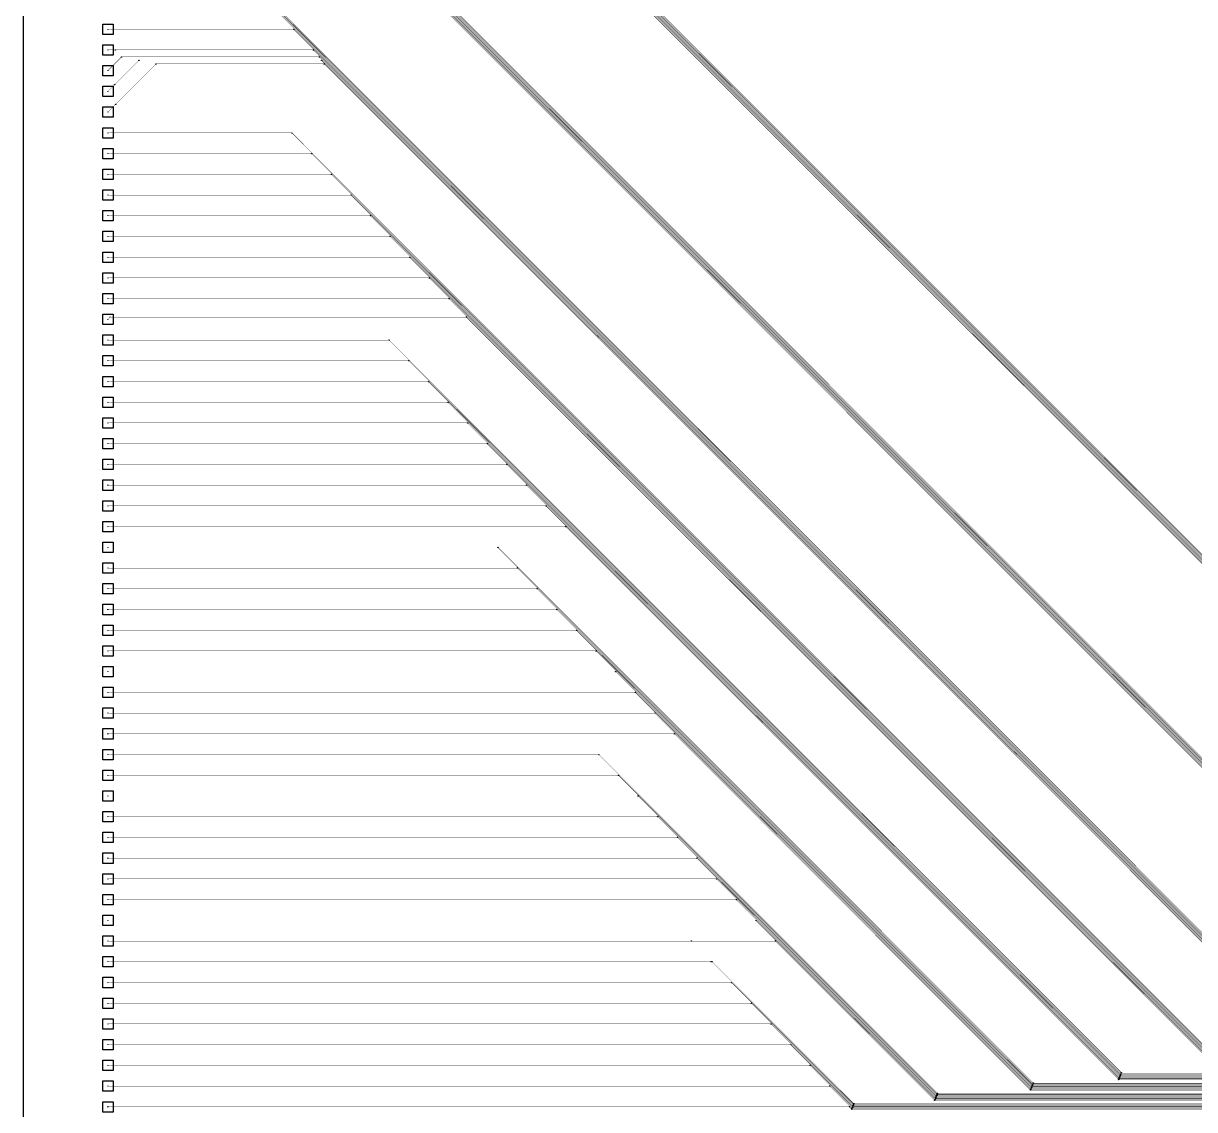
# Model space of a CAD drawing. Extents: x -22715 to 22715, y -22715 to 22715.
# Drawn here: x -22715 to -11409, y -3926 to 6556 of the extents above; entities that cross this region are included whole.
import ezdxf

# ---------------------------------------------------------------- set-up
doc = ezdxf.new("R2010")
doc.units = 0
doc.layers.add('L0D0_0', color=2, linetype='CONTINUOUS')

# ---------------------------------------------------------------- blocks, each defined once
blk = doc.blocks.new('BOND_PADS__150__3')
at = {"layer": 'L0D0_0'}
for points in [[(-1.5, 250.5), (-1.5, 251.5), (-0.5, 251.5), (-0.5, 250.5)], [(-1.5, 248.5), (-1.5, 249.5), (-0.5, 249.5), (-0.5, 248.5)], [(-1.5, 246.5), (-1.5, 247.5), (-0.5, 247.5), (-0.5, 246.5)], [(-1.5, 244.5), (-1.5, 245.5), (-0.5, 245.5), (-0.5, 244.5)], [(-1.5, 242.5), (-1.5, 243.5), (-0.5, 243.5), (-0.5, 242.5)], [(-1.5, 240.5), (-1.5, 241.5), (-0.5, 241.5), (-0.5, 240.5)], [(-1.5, 238.5), (-1.5, 239.5), (-0.5, 239.5), (-0.5, 238.5)], [(-1.5, 236.5), (-1.5, 237.5), (-0.5, 237.5), (-0.5, 236.5)], [(-1.5, 234.5), (-1.5, 235.5), (-0.5, 235.5), (-0.5, 234.5)], [(-1.5, 232.5), (-1.5, 233.5), (-0.5, 233.5), (-0.5, 232.5)], [(-1.5, 230.5), (-1.5, 231.5), (-0.5, 231.5), (-0.5, 230.5)], [(-1.5, 228.5), (-1.5, 229.5), (-0.5, 229.5), (-0.5, 228.5)], [(-1.5, 226.5), (-1.5, 227.5), (-0.5, 227.5), (-0.5, 226.5)], [(-1.5, 224.5), (-1.5, 225.5), (-0.5, 225.5), (-0.5, 224.5)], [(-1.5, 222.5), (-1.5, 223.5), (-0.5, 223.5), (-0.5, 222.5)], [(-1.5, 220.5), (-1.5, 221.5), (-0.5, 221.5), (-0.5, 220.5)], [(-1.5, 218.5), (-1.5, 219.5), (-0.5, 219.5), (-0.5, 218.5)], [(-1.5, 216.5), (-1.5, 217.5), (-0.5, 217.5), (-0.5, 216.5)], [(-1.5, 214.5), (-1.5, 215.5), (-0.5, 215.5), (-0.5, 214.5)], [(-1.5, 212.5), (-1.5, 213.5), (-0.5, 213.5), (-0.5, 212.5)], [(-1.5, 210.5), (-1.5, 211.5), (-0.5, 211.5), (-0.5, 210.5)], [(-1.5, 208.5), (-1.5, 209.5), (-0.5, 209.5), (-0.5, 208.5)], [(-1.5, 206.5), (-1.5, 207.5), (-0.5, 207.5), (-0.5, 206.5)], [(-1.5, 204.5), (-1.5, 205.5), (-0.5, 205.5), (-0.5, 204.5)], [(-1.5, 202.5), (-1.5, 203.5), (-0.5, 203.5), (-0.5, 202.5)], [(-1.5, 200.5), (-1.5, 201.5), (-0.5, 201.5), (-0.5, 200.5)], [(-1.5, 198.5), (-1.5, 199.5), (-0.5, 199.5), (-0.5, 198.5)], [(-1.5, 196.5), (-1.5, 197.5), (-0.5, 197.5), (-0.5, 196.5)], [(-1.5, 194.5), (-1.5, 195.5), (-0.5, 195.5), (-0.5, 194.5)], [(-1.5, 192.5), (-1.5, 193.5), (-0.5, 193.5), (-0.5, 192.5)], [(-1.5, 190.5), (-1.5, 191.5), (-0.5, 191.5), (-0.5, 190.5)], [(-1.5, 188.5), (-1.5, 189.5), (-0.5, 189.5), (-0.5, 188.5)], [(-1.5, 186.5), (-1.5, 187.5), (-0.5, 187.5), (-0.5, 186.5)], [(-1.5, 184.5), (-1.5, 185.5), (-0.5, 185.5), (-0.5, 184.5)], [(-1.5, 182.5), (-1.5, 183.5), (-0.5, 183.5), (-0.5, 182.5)], [(-1.5, 180.5), (-1.5, 181.5), (-0.5, 181.5), (-0.5, 180.5)], [(-1.5, 178.5), (-1.5, 179.5), (-0.5, 179.5), (-0.5, 178.5)], [(-1.5, 176.5), (-1.5, 177.5), (-0.5, 177.5), (-0.5, 176.5)], [(-1.5, 174.5), (-1.5, 175.5), (-0.5, 175.5), (-0.5, 174.5)], [(-1.5, 172.5), (-1.5, 173.5), (-0.5, 173.5), (-0.5, 172.5)], [(-1.5, 170.5), (-1.5, 171.5), (-0.5, 171.5), (-0.5, 170.5)], [(-1.5, 168.5), (-1.5, 169.5), (-0.5, 169.5), (-0.5, 168.5)], [(-1.5, 166.5), (-1.5, 167.5), (-0.5, 167.5), (-0.5, 166.5)], [(-1.5, 164.5), (-1.5, 165.5), (-0.5, 165.5), (-0.5, 164.5)], [(-1.5, 162.5), (-1.5, 163.5), (-0.5, 163.5), (-0.5, 162.5)], [(-1.5, 160.5), (-1.5, 161.5), (-0.5, 161.5), (-0.5, 160.5)], [(-1.5, 158.5), (-1.5, 159.5), (-0.5, 159.5), (-0.5, 158.5)], [(-1.5, 156.5), (-1.5, 157.5), (-0.5, 157.5), (-0.5, 156.5)], [(-1.5, 154.5), (-1.5, 155.5), (-0.5, 155.5), (-0.5, 154.5)], [(-1.5, 152.5), (-1.5, 153.5), (-0.5, 153.5), (-0.5, 152.5)], [(-1.5, 150.5), (-1.5, 151.5), (-0.5, 151.5), (-0.5, 150.5)], [(-1.5, 148.5), (-1.5, 149.5), (-0.5, 149.5), (-0.5, 148.5)], [(-1.5, 146.5), (-1.5, 147.5), (-0.5, 147.5), (-0.5, 146.5)]]:
    blk.add_lwpolyline(points, close=True, dxfattribs=at)

msp = doc.modelspace()

# ---------------------------------------------------------------- linework, layer by layer
at = {"layer": 'L0D0_0'}
for points in [[(-22715, -22715), (-22715, 22715), (22715, 22715), (22715, -22715)], [(-21900, 6498.3), (-21901.5, 6499.2), (-21901.5, 6500.8), (-21900, 6501.7), (-21898.6, 6500.8), (-21898.6, 6499.2)], [(-20105.5, 6498.3), (-20107, 6499.2), (-20107, 6500.8), (-20105.5, 6501.7), (-20104.1, 6500.8), (-20104.1, 6499.2)], [(-20105.5, 6498.3), (-20107, 6499.2), (-20107, 6500.8), (-20105.5, 6501.7), (-20104.1, 6500.8), (-20104.1, 6499.2)], [(-21900, 6298.3), (-21901.5, 6299.2), (-21901.5, 6300.8), (-21900, 6301.7), (-21898.6, 6300.8), (-21898.6, 6299.2)], [(-21827.5, 6298.3), (-21829, 6299.2), (-21829, 6300.8), (-21827.5, 6301.7), (-21826.1, 6300.8), (-21826.1, 6299.2)], [(-21827.5, 6298.3), (-21829, 6299.2), (-21829, 6300.8), (-21827.5, 6301.7), (-21826, 6300.8), (-21826, 6299.2)], [(-21827.5, 6298.3), (-21829, 6299.2), (-21829, 6300.8), (-21827.5, 6301.7), (-21826.1, 6300.8), (-21826.1, 6299.2)], [(-21827.5, 6298.3), (-21829, 6299.2), (-21829, 6300.8), (-21827.5, 6301.7), (-21826, 6300.8), (-21826, 6299.2)], [(-21827.5, 6298.3), (-21828.9, 6299.2), (-21828.9, 6300.8), (-21827.5, 6301.7), (-21826, 6300.8), (-21826, 6299.2)], [(-21827.5, 6298.3), (-21828.9, 6299.2), (-21828.9, 6300.8), (-21827.5, 6301.7), (-21826, 6300.8), (-21826, 6299.2)], [(-21767.5, 6230.8), (-21768.9, 6231.7), (-21768.9, 6233.3), (-21767.5, 6234.2), (-21766, 6233.3), (-21766, 6231.7)], [(-21767.5, 6230.8), (-21768.9, 6231.7), (-21768.9, 6233.3), (-21767.5, 6234.2), (-21766, 6233.3), (-21766, 6231.7)], [(-19916.1, 6298.3), (-19917.6, 6299.2), (-19917.6, 6300.8), (-19916.1, 6301.7), (-19914.7, 6300.8), (-19914.7, 6299.2)], [(-19916.1, 6298.3), (-19917.6, 6299.2), (-19917.6, 6300.8), (-19916.1, 6301.7), (-19914.7, 6300.8), (-19914.7, 6299.2)], [(-19859.2, 6230.8), (-19860.7, 6231.7), (-19860.7, 6233.3), (-19859.2, 6234.2), (-19857.8, 6233.3), (-19857.8, 6231.7)], [(-19859.2, 6230.8), (-19860.7, 6231.7), (-19860.7, 6233.3), (-19859.2, 6234.2), (-19857.8, 6233.3), (-19857.8, 6231.7)], [(-21600, 6198.3), (-21601.4, 6199.2), (-21601.4, 6200.8), (-21600, 6201.7), (-21598.5, 6200.8), (-21598.5, 6199.2)], [(-21600, 6198.3), (-21601.4, 6199.2), (-21601.4, 6200.8), (-21600, 6201.7), (-21598.5, 6200.8), (-21598.5, 6199.2)], [(-21435, 6163.3), (-21436.4, 6164.2), (-21436.4, 6165.8), (-21435, 6166.7), (-21433.5, 6165.8), (-21433.5, 6164.2)], [(-21435, 6163.3), (-21436.4, 6164.2), (-21436.4, 6165.8), (-21435, 6166.7), (-21433.5, 6165.8), (-21433.5, 6164.2)], [(-19837.4, 6198.3), (-19838.8, 6199.2), (-19838.8, 6200.8), (-19837.4, 6201.7), (-19835.9, 6200.8), (-19835.9, 6199.2)], [(-19837.4, 6198.3), (-19838.8, 6199.2), (-19838.8, 6200.8), (-19837.4, 6201.7), (-19835.9, 6200.8), (-19835.9, 6199.2)], [(-19813, 6163.3), (-19814.4, 6164.2), (-19814.4, 6165.8), (-19813, 6166.7), (-19811.5, 6165.8), (-19811.5, 6164.2)], [(-19813, 6163.3), (-19814.4, 6164.2), (-19814.4, 6165.8), (-19813, 6166.7), (-19811.5, 6165.8), (-19811.5, 6164.2)], [(-21900, 6098.3), (-21901.5, 6099.2), (-21901.5, 6100.8), (-21900, 6101.7), (-21898.6, 6100.8), (-21898.6, 6099.2)], [(-21900, 5898.3), (-21901.5, 5899.2), (-21901.5, 5900.8), (-21900, 5901.7), (-21898.6, 5900.8), (-21898.6, 5899.2)], [(-21835, 5963.3), (-21836.5, 5964.2), (-21836.5, 5965.8), (-21835, 5966.7), (-21833.6, 5965.8), (-21833.6, 5964.2)], [(-21835, 5963.3), (-21836.5, 5964.2), (-21836.5, 5965.8), (-21835, 5966.7), (-21833.6, 5965.8), (-21833.6, 5964.2)], [(-21835, 5963.3), (-21836.5, 5964.2), (-21836.5, 5965.8), (-21835, 5966.7), (-21833.6, 5965.8), (-21833.6, 5964.2)], [(-21835, 5963.3), (-21836.5, 5964.2), (-21836.5, 5965.8), (-21835, 5966.7), (-21833.6, 5965.8), (-21833.6, 5964.2)], [(-21835, 5963.3), (-21836.4, 5964.2), (-21836.4, 5965.8), (-21835, 5966.7), (-21833.5, 5965.8), (-21833.5, 5964.2)], [(-21835, 5963.3), (-21836.4, 5964.2), (-21836.4, 5965.8), (-21835, 5966.7), (-21833.5, 5965.8), (-21833.5, 5964.2)], [(-21825, 5773.3), (-21826.5, 5774.2), (-21826.5, 5775.8), (-21825, 5776.7), (-21823.6, 5775.8), (-21823.6, 5774.2)], [(-21825, 5773.3), (-21826.5, 5774.2), (-21826.5, 5775.8), (-21825, 5776.7), (-21823.6, 5775.8), (-21823.6, 5774.2)], [(-21825, 5773.3), (-21826.4, 5774.2), (-21826.4, 5775.8), (-21825, 5776.7), (-21823.5, 5775.8), (-21823.5, 5774.2)], [(-21825, 5773.3), (-21826.4, 5774.2), (-21826.4, 5775.8), (-21825, 5776.7), (-21823.5, 5775.8), (-21823.5, 5774.2)], [(-21900, 5698.3), (-21901.5, 5699.2), (-21901.5, 5700.8), (-21900, 5701.7), (-21898.6, 5700.8), (-21898.6, 5699.2)], [(-21900, 5698.3), (-21901.5, 5699.2), (-21901.5, 5700.8), (-21900, 5701.7), (-21898.6, 5700.8), (-21898.6, 5699.2)], [(-21900, 5698.3), (-21901.5, 5699.2), (-21901.5, 5700.8), (-21900, 5701.7), (-21898.6, 5700.8), (-21898.6, 5699.2)], [(-21900, 5498.3), (-21901.5, 5499.2), (-21901.5, 5500.8), (-21900, 5501.7), (-21898.6, 5500.8), (-21898.6, 5499.2)], [(-20122.5, 5498.3), (-20123.9, 5499.2), (-20123.9, 5500.8), (-20122.5, 5501.7), (-20121, 5500.8), (-20121, 5499.2)], [(-20122.5, 5498.3), (-20123.9, 5499.2), (-20123.9, 5500.8), (-20122.5, 5501.7), (-20121, 5500.8), (-20121, 5499.2)], [(-21900, 5298.3), (-21901.5, 5299.2), (-21901.5, 5300.8), (-21900, 5301.7), (-21898.6, 5300.8), (-21898.6, 5299.2)], [(-19933.1, 5298.3), (-19934.6, 5299.2), (-19934.6, 5300.8), (-19933.1, 5301.7), (-19931.7, 5300.8), (-19931.7, 5299.2)], [(-19933.1, 5298.3), (-19934.6, 5299.2), (-19934.6, 5300.8), (-19933.1, 5301.7), (-19931.7, 5300.8), (-19931.7, 5299.2)], [(-21900, 5098.3), (-21901.5, 5099.2), (-21901.5, 5100.8), (-21900, 5101.7), (-21898.6, 5100.8), (-21898.6, 5099.2)], [(-19743.7, 5098.3), (-19745.2, 5099.2), (-19745.2, 5100.8), (-19743.7, 5101.7), (-19742.3, 5100.8), (-19742.3, 5099.2)], [(-19743.7, 5098.3), (-19745.2, 5099.2), (-19745.2, 5100.8), (-19743.7, 5101.7), (-19742.3, 5100.8), (-19742.3, 5099.2)], [(-21900, 4898.3), (-21901.5, 4899.2), (-21901.5, 4900.8), (-21900, 4901.7), (-21898.6, 4900.8), (-21898.6, 4899.2)], [(-19554.3, 4898.3), (-19555.8, 4899.2), (-19555.8, 4900.8), (-19554.3, 4901.7), (-19552.9, 4900.8), (-19552.9, 4899.2)], [(-19554.3, 4898.3), (-19555.8, 4899.2), (-19555.8, 4900.8), (-19554.3, 4901.7), (-19552.9, 4900.8), (-19552.9, 4899.2)], [(-21900, 4698.3), (-21901.5, 4699.2), (-21901.5, 4700.8), (-21900, 4701.7), (-21898.6, 4700.8), (-21898.6, 4699.2)], [(-19364.9, 4698.3), (-19366.4, 4699.2), (-19366.4, 4700.8), (-19364.9, 4701.7), (-19363.5, 4700.8), (-19363.5, 4699.2)], [(-19364.9, 4698.3), (-19366.4, 4699.2), (-19366.4, 4700.8), (-19364.9, 4701.7), (-19363.5, 4700.8), (-19363.5, 4699.2)], [(-21900, 4498.3), (-21901.5, 4499.2), (-21901.5, 4500.8), (-21900, 4501.7), (-21898.6, 4500.8), (-21898.6, 4499.2)], [(-19175.5, 4498.3), (-19177, 4499.2), (-19177, 4500.8), (-19175.5, 4501.7), (-19174.1, 4500.8), (-19174.1, 4499.2)], [(-19175.5, 4498.3), (-19177, 4499.2), (-19177, 4500.8), (-19175.5, 4501.7), (-19174.1, 4500.8), (-19174.1, 4499.2)], [(-21900, 4298.3), (-21901.5, 4299.2), (-21901.5, 4300.8), (-21900, 4301.7), (-21898.6, 4300.8), (-21898.6, 4299.2)], [(-18986.1, 4298.3), (-18987.6, 4299.2), (-18987.6, 4300.8), (-18986.1, 4301.7), (-18984.7, 4300.8), (-18984.7, 4299.2)], [(-18986.1, 4298.3), (-18987.6, 4299.2), (-18987.6, 4300.8), (-18986.1, 4301.7), (-18984.7, 4300.8), (-18984.7, 4299.2)], [(-21900, 4098.3), (-21901.5, 4099.2), (-21901.5, 4100.8), (-21900, 4101.7), (-21898.6, 4100.8), (-21898.6, 4099.2)], [(-18796.7, 4098.3), (-18798.2, 4099.2), (-18798.2, 4100.8), (-18796.7, 4101.7), (-18795.3, 4100.8), (-18795.3, 4099.2)], [(-18796.7, 4098.3), (-18798.2, 4099.2), (-18798.2, 4100.8), (-18796.7, 4101.7), (-18795.3, 4100.8), (-18795.3, 4099.2)], [(-21900, 3898.3), (-21901.5, 3899.2), (-21901.5, 3900.8), (-21900, 3901.7), (-21898.6, 3900.8), (-21898.6, 3899.2)], [(-18607.3, 3898.3), (-18608.8, 3899.2), (-18608.8, 3900.8), (-18607.3, 3901.7), (-18605.9, 3900.8), (-18605.9, 3899.2)], [(-18607.3, 3898.3), (-18608.8, 3899.2), (-18608.8, 3900.8), (-18607.3, 3901.7), (-18605.9, 3900.8), (-18605.9, 3899.2)], [(-21900, 3698.3), (-21901.5, 3699.2), (-21901.5, 3700.8), (-21900, 3701.7), (-21898.6, 3700.8), (-21898.6, 3699.2)], [(-21877.7, 3720.6), (-21879.2, 3721.4), (-21879.2, 3723.1), (-21877.7, 3723.9), (-21876.3, 3723.1), (-21876.3, 3721.4)], [(-21877.7, 3720.6), (-21879.2, 3721.4), (-21879.2, 3723.1), (-21877.7, 3723.9), (-21876.3, 3723.1), (-21876.3, 3721.4)], [(-18440.2, 3720.6), (-18441.7, 3721.4), (-18441.7, 3723.1), (-18440.2, 3723.9), (-18438.8, 3723.1), (-18438.8, 3721.4)], [(-18440.2, 3720.6), (-18441.7, 3721.4), (-18441.7, 3723.1), (-18440.2, 3723.9), (-18438.8, 3723.1), (-18438.8, 3721.4)], [(-21900, 3498.3), (-21901.5, 3499.2), (-21901.5, 3500.8), (-21900, 3501.7), (-21898.6, 3500.8), (-21898.6, 3499.2)], [(-19185, 3498.3), (-19186.4, 3499.2), (-19186.4, 3500.8), (-19185, 3501.7), (-19183.5, 3500.8), (-19183.5, 3499.2)], [(-19185, 3498.3), (-19186.4, 3499.2), (-19186.4, 3500.8), (-19185, 3501.7), (-19183.5, 3500.8), (-19183.5, 3499.2)], [(-21900, 3298.3), (-21901.5, 3299.2), (-21901.5, 3300.8), (-21900, 3301.7), (-21898.6, 3300.8), (-21898.6, 3299.2)], [(-18995.6, 3298.3), (-18997.1, 3299.2), (-18997.1, 3300.8), (-18995.6, 3301.7), (-18994.2, 3300.8), (-18994.2, 3299.2)], [(-18995.6, 3298.3), (-18997.1, 3299.2), (-18997.1, 3300.8), (-18995.6, 3301.7), (-18994.2, 3300.8), (-18994.2, 3299.2)], [(-21900, 3098.3), (-21901.5, 3099.2), (-21901.5, 3100.8), (-21900, 3101.7), (-21898.6, 3100.8), (-21898.6, 3099.2)], [(-18806.2, 3098.3), (-18807.7, 3099.2), (-18807.7, 3100.8), (-18806.2, 3101.7), (-18804.8, 3100.8), (-18804.8, 3099.2)], [(-18806.2, 3098.3), (-18807.7, 3099.2), (-18807.7, 3100.8), (-18806.2, 3101.7), (-18804.8, 3100.8), (-18804.8, 3099.2)], [(-21900, 2898.3), (-21901.5, 2899.2), (-21901.5, 2900.8), (-21900, 2901.7), (-21898.6, 2900.8), (-21898.6, 2899.2)], [(-18616.8, 2898.3), (-18618.3, 2899.2), (-18618.3, 2900.8), (-18616.8, 2901.7), (-18615.4, 2900.8), (-18615.4, 2899.2)], [(-18616.8, 2898.3), (-18618.3, 2899.2), (-18618.3, 2900.8), (-18616.8, 2901.7), (-18615.4, 2900.8), (-18615.4, 2899.2)], [(-21900, 2698.3), (-21901.5, 2699.2), (-21901.5, 2700.8), (-21900, 2701.7), (-21898.6, 2700.8), (-21898.6, 2699.2)], [(-18427.4, 2698.3), (-18428.9, 2699.2), (-18428.9, 2700.8), (-18427.4, 2701.7), (-18426, 2700.8), (-18426, 2699.2)], [(-18427.4, 2698.3), (-18428.9, 2699.2), (-18428.9, 2700.8), (-18427.4, 2701.7), (-18426, 2700.8), (-18426, 2699.2)], [(-21900, 2498.3), (-21901.5, 2499.2), (-21901.5, 2500.8), (-21900, 2501.7), (-21898.6, 2500.8), (-21898.6, 2499.2)], [(-18238, 2498.3), (-18239.5, 2499.2), (-18239.5, 2500.8), (-18238, 2501.7), (-18236.6, 2500.8), (-18236.6, 2499.2)], [(-18238, 2498.3), (-18239.5, 2499.2), (-18239.5, 2500.8), (-18238, 2501.7), (-18236.6, 2500.8), (-18236.6, 2499.2)], [(-21900, 2298.3), (-21901.5, 2299.2), (-21901.5, 2300.8), (-21900, 2301.7), (-21898.6, 2300.8), (-21898.6, 2299.2)], [(-18048.6, 2298.3), (-18050.1, 2299.2), (-18050.1, 2300.8), (-18048.6, 2301.7), (-18047.2, 2300.8), (-18047.2, 2299.2)], [(-18048.6, 2298.3), (-18050.1, 2299.2), (-18050.1, 2300.8), (-18048.6, 2301.7), (-18047.2, 2300.8), (-18047.2, 2299.2)], [(-21900, 2098.3), (-21901.5, 2099.2), (-21901.5, 2100.8), (-21900, 2101.7), (-21898.6, 2100.8), (-21898.6, 2099.2)], [(-17859.2, 2098.3), (-17860.7, 2099.2), (-17860.7, 2100.8), (-17859.2, 2101.7), (-17857.8, 2100.8), (-17857.8, 2099.2)], [(-17859.2, 2098.3), (-17860.7, 2099.2), (-17860.7, 2100.8), (-17859.2, 2101.7), (-17857.8, 2100.8), (-17857.8, 2099.2)], [(-21900, 1898.3), (-21901.5, 1899.2), (-21901.5, 1900.8), (-21900, 1901.7), (-21898.6, 1900.8), (-21898.6, 1899.2)], [(-17669.9, 1898.3), (-17671.3, 1899.2), (-17671.3, 1900.8), (-17669.9, 1901.7), (-17668.4, 1900.8), (-17668.4, 1899.2)], [(-17669.9, 1898.3), (-17671.3, 1899.2), (-17671.3, 1900.8), (-17669.9, 1901.7), (-17668.4, 1900.8), (-17668.4, 1899.2)], [(-21900, 1698.3), (-21901.5, 1699.2), (-21901.5, 1700.8), (-21900, 1701.7), (-21898.6, 1700.8), (-21898.6, 1699.2)], [(-17480.5, 1698.3), (-17481.9, 1699.2), (-17481.9, 1700.8), (-17480.5, 1701.7), (-17479, 1700.8), (-17479, 1699.2)], [(-17480.5, 1698.3), (-17481.9, 1699.2), (-17481.9, 1700.8), (-17480.5, 1701.7), (-17479, 1700.8), (-17479, 1699.2)], [(-21900, 1498.3), (-21901.5, 1499.2), (-21901.5, 1500.8), (-21900, 1501.7), (-21898.6, 1500.8), (-21898.6, 1499.2)], [(-18135, 1498.3), (-18136.4, 1499.2), (-18136.4, 1500.8), (-18135, 1501.7), (-18133.5, 1500.8), (-18133.5, 1499.2)], [(-18135, 1498.3), (-18136.4, 1499.2), (-18136.4, 1500.8), (-18135, 1501.7), (-18133.5, 1500.8), (-18133.5, 1499.2)], [(-21900, 1298.3), (-21901.5, 1299.2), (-21901.5, 1300.8), (-21900, 1301.7), (-21898.6, 1300.8), (-21898.6, 1299.2)], [(-17945.6, 1298.3), (-17947.1, 1299.2), (-17947.1, 1300.8), (-17945.6, 1301.7), (-17944.2, 1300.8), (-17944.2, 1299.2)], [(-17945.6, 1298.3), (-17947.1, 1299.2), (-17947.1, 1300.8), (-17945.6, 1301.7), (-17944.2, 1300.8), (-17944.2, 1299.2)], [(-21900, 1098.3), (-21901.5, 1099.2), (-21901.5, 1100.8), (-21900, 1101.7), (-21898.6, 1100.8), (-21898.6, 1099.2)], [(-17756.2, 1098.3), (-17757.7, 1099.2), (-17757.7, 1100.8), (-17756.2, 1101.7), (-17754.8, 1100.8), (-17754.8, 1099.2)], [(-17756.2, 1098.3), (-17757.7, 1099.2), (-17757.7, 1100.8), (-17756.2, 1101.7), (-17754.8, 1100.8), (-17754.8, 1099.2)], [(-21900, 898.3), (-21901.5, 899.2), (-21901.5, 900.8), (-21900, 901.7), (-21898.6, 900.8), (-21898.6, 899.2)], [(-17566.8, 898.3), (-17568.3, 899.2), (-17568.3, 900.8), (-17566.8, 901.7), (-17565.4, 900.8), (-17565.4, 899.2)], [(-17566.8, 898.3), (-17568.3, 899.2), (-17568.3, 900.8), (-17566.8, 901.7), (-17565.4, 900.8), (-17565.4, 899.2)], [(-21900, 698.3), (-21901.5, 699.2), (-21901.5, 700.8), (-21900, 701.7), (-21898.6, 700.8), (-21898.6, 699.2)], [(-17377.4, 698.3), (-17378.9, 699.2), (-17378.9, 700.8), (-17377.4, 701.7), (-17376, 700.8), (-17376, 699.2)], [(-17377.4, 698.3), (-17378.9, 699.2), (-17378.9, 700.8), (-17377.4, 701.7), (-17376, 700.8), (-17376, 699.2)], [(-21900, 498.3), (-21901.5, 499.2), (-21901.5, 500.8), (-21900, 501.7), (-21898.6, 500.8), (-21898.6, 499.2)], [(-17188, 498.3), (-17189.5, 499.2), (-17189.5, 500.8), (-17188, 501.7), (-17186.6, 500.8), (-17186.6, 499.2)], [(-17188, 498.3), (-17189.5, 499.2), (-17189.5, 500.8), (-17188, 501.7), (-17186.6, 500.8), (-17186.6, 499.2)], [(-21900, 298.3), (-21901.5, 299.2), (-21901.5, 300.8), (-21900, 301.7), (-21898.6, 300.8), (-21898.6, 299.2)], [(-16998.6, 298.3), (-17000.1, 299.2), (-17000.1, 300.8), (-16998.6, 301.7), (-16997.2, 300.8), (-16997.2, 299.2)], [(-16998.6, 298.3), (-17000.1, 299.2), (-17000.1, 300.8), (-16998.6, 301.7), (-16997.2, 300.8), (-16997.2, 299.2)], [(-21900, 98.3), (-21901.5, 99.2), (-21901.5, 100.8), (-21900, 101.7), (-21898.6, 100.8), (-21898.6, 99.2)], [(-16809.2, 98.3), (-16810.7, 99.2), (-16810.7, 100.8), (-16809.2, 101.7), (-16807.8, 100.8), (-16807.8, 99.2)], [(-16809.2, 98.3), (-16810.7, 99.2), (-16810.7, 100.8), (-16809.2, 101.7), (-16807.8, 100.8), (-16807.8, 99.2)], [(-21900, -101.7), (-21901.5, -100.8), (-21901.5, -99.2), (-21900, -98.3), (-21898.6, -99.2), (-21898.6, -100.8)], [(-16619.9, -101.7), (-16621.3, -100.8), (-16621.3, -99.2), (-16619.9, -98.3), (-16618.4, -99.2), (-16618.4, -100.8)], [(-16619.9, -101.7), (-16621.3, -100.8), (-16621.3, -99.2), (-16619.9, -98.3), (-16618.4, -99.2), (-16618.4, -100.8)], [(-21900, -301.7), (-21901.5, -300.8), (-21901.5, -299.2), (-21900, -298.3), (-21898.6, -299.2), (-21898.6, -300.8)], [(-16430.5, -301.7), (-16431.9, -300.8), (-16431.9, -299.2), (-16430.5, -298.3), (-16429, -299.2), (-16429, -300.8)], [(-16430.5, -301.7), (-16431.9, -300.8), (-16431.9, -299.2), (-16430.5, -298.3), (-16429, -299.2), (-16429, -300.8)], [(-21900, -501.7), (-21901.5, -500.8), (-21901.5, -499.2), (-21900, -498.3), (-21898.6, -499.2), (-21898.6, -500.8)], [(-17160, -501.7), (-17161.5, -500.8), (-17161.5, -499.2), (-17160, -498.3), (-17158.5, -499.2), (-17158.5, -500.8)], [(-17160, -501.7), (-17161.5, -500.8), (-17161.5, -499.2), (-17160, -498.3), (-17158.5, -499.2), (-17158.5, -500.8)], [(-21900, -701.7), (-21901.5, -700.8), (-21901.5, -699.2), (-21900, -698.3), (-21898.6, -699.2), (-21898.6, -700.8)], [(-16970.6, -701.7), (-16972.1, -700.8), (-16972.1, -699.2), (-16970.6, -698.3), (-16969.2, -699.2), (-16969.2, -700.8)], [(-16970.6, -701.7), (-16972.1, -700.8), (-16972.1, -699.2), (-16970.6, -698.3), (-16969.2, -699.2), (-16969.2, -700.8)], [(-21900, -901.7), (-21901.5, -900.8), (-21901.5, -899.2), (-21900, -898.3), (-21898.6, -899.2), (-21898.6, -900.8)], [(-16781.2, -901.7), (-16782.7, -900.8), (-16782.7, -899.2), (-16781.2, -898.3), (-16779.8, -899.2), (-16779.8, -900.8)], [(-16781.2, -901.7), (-16782.7, -900.8), (-16782.7, -899.2), (-16781.2, -898.3), (-16779.8, -899.2), (-16779.8, -900.8)], [(-21900, -1101.7), (-21901.5, -1100.8), (-21901.5, -1099.2), (-21900, -1098.3), (-21898.6, -1099.2), (-21898.6, -1100.8)], [(-16591.8, -1101.7), (-16593.3, -1100.8), (-16593.3, -1099.2), (-16591.8, -1098.3), (-16590.4, -1099.2), (-16590.4, -1100.8)], [(-16591.8, -1101.7), (-16593.3, -1100.8), (-16593.3, -1099.2), (-16591.8, -1098.3), (-16590.4, -1099.2), (-16590.4, -1100.8)], [(-21900, -1301.7), (-21901.5, -1300.8), (-21901.5, -1299.2), (-21900, -1298.3), (-21898.6, -1299.2), (-21898.6, -1300.8)], [(-16402.4, -1301.7), (-16403.9, -1300.8), (-16403.9, -1299.2), (-16402.4, -1298.3), (-16401, -1299.2), (-16401, -1300.8)], [(-16402.4, -1301.7), (-16403.9, -1300.8), (-16403.9, -1299.2), (-16402.4, -1298.3), (-16401, -1299.2), (-16401, -1300.8)], [(-21900, -1501.7), (-21901.5, -1500.8), (-21901.5, -1499.2), (-21900, -1498.3), (-21898.6, -1499.2), (-21898.6, -1500.8)], [(-16213, -1501.7), (-16214.5, -1500.8), (-16214.5, -1499.2), (-16213, -1498.3), (-16211.6, -1499.2), (-16211.6, -1500.8)], [(-16213, -1501.7), (-16214.5, -1500.8), (-16214.5, -1499.2), (-16213, -1498.3), (-16211.6, -1499.2), (-16211.6, -1500.8)], [(-21900, -1701.7), (-21901.5, -1700.8), (-21901.5, -1699.2), (-21900, -1698.3), (-21898.6, -1699.2), (-21898.6, -1700.8)], [(-16023.6, -1701.7), (-16025.1, -1700.8), (-16025.1, -1699.2), (-16023.6, -1698.3), (-16022.2, -1699.2), (-16022.2, -1700.8)], [(-16023.6, -1701.7), (-16025.1, -1700.8), (-16025.1, -1699.2), (-16023.6, -1698.3), (-16022.2, -1699.2), (-16022.2, -1700.8)], [(-21900, -1901.7), (-21901.5, -1900.8), (-21901.5, -1899.2), (-21900, -1898.3), (-21898.6, -1899.2), (-21898.6, -1900.8)], [(-15834.2, -1901.7), (-15835.7, -1900.8), (-15835.7, -1899.2), (-15834.2, -1898.3), (-15832.8, -1899.2), (-15832.8, -1900.8)], [(-15834.2, -1901.7), (-15835.7, -1900.8), (-15835.7, -1899.2), (-15834.2, -1898.3), (-15832.8, -1899.2), (-15832.8, -1900.8)], [(-21900, -2101.7), (-21901.5, -2100.8), (-21901.5, -2099.2), (-21900, -2098.3), (-21898.6, -2099.2), (-21898.6, -2100.8)], [(-15644.9, -2101.7), (-15646.3, -2100.8), (-15646.3, -2099.2), (-15644.9, -2098.3), (-15643.4, -2099.2), (-15643.4, -2100.8)], [(-15644.9, -2101.7), (-15646.3, -2100.8), (-15646.3, -2099.2), (-15644.9, -2098.3), (-15643.4, -2099.2), (-15643.4, -2100.8)], [(-21900, -2301.7), (-21901.5, -2300.8), (-21901.5, -2299.2), (-21900, -2298.3), (-21898.6, -2299.2), (-21898.6, -2300.8)], [(-16267.5, -2301.7), (-16268.9, -2300.8), (-16268.9, -2299.2), (-16267.5, -2298.3), (-16266, -2299.2), (-16266, -2300.8)], [(-16267.5, -2301.7), (-16268.9, -2300.8), (-16268.9, -2299.2), (-16267.5, -2298.3), (-16266, -2299.2), (-16266, -2300.8)], [(-15455.5, -2301.7), (-15456.9, -2300.8), (-15456.9, -2299.2), (-15455.5, -2298.3), (-15454, -2299.2), (-15454, -2300.8)], [(-15455.5, -2301.7), (-15456.9, -2300.8), (-15456.9, -2299.2), (-15455.5, -2298.3), (-15454, -2299.2), (-15454, -2300.8)], [(-21900, -2501.7), (-21901.5, -2500.8), (-21901.5, -2499.2), (-21900, -2498.3), (-21898.6, -2499.2), (-21898.6, -2500.8)], [(-16078.1, -2501.7), (-16079.6, -2500.8), (-16079.6, -2499.2), (-16078.1, -2498.3), (-16076.7, -2499.2), (-16076.7, -2500.8)], [(-16078.1, -2501.7), (-16079.6, -2500.8), (-16079.6, -2499.2), (-16078.1, -2498.3), (-16076.7, -2499.2), (-16076.7, -2500.8)], [(-16067.5, -2501.7), (-16068.9, -2500.8), (-16068.9, -2499.2), (-16067.5, -2498.3), (-16066, -2499.2), (-16066, -2500.8)], [(-16067.5, -2501.7), (-16068.9, -2500.8), (-16068.9, -2499.2), (-16067.5, -2498.3), (-16066, -2499.2), (-16066, -2500.8)], [(-21900, -2701.7), (-21901.5, -2700.8), (-21901.5, -2699.2), (-21900, -2698.3), (-21898.6, -2699.2), (-21898.6, -2700.8)], [(-15878.1, -2701.7), (-15879.6, -2700.8), (-15879.6, -2699.2), (-15878.1, -2698.3), (-15876.7, -2699.2), (-15876.7, -2700.8)], [(-15878.1, -2701.7), (-15879.6, -2700.8), (-15879.6, -2699.2), (-15878.1, -2698.3), (-15876.7, -2699.2), (-15876.7, -2700.8)], [(-21900, -2901.7), (-21901.5, -2900.8), (-21901.5, -2899.2), (-21900, -2898.3), (-21898.6, -2899.2), (-21898.6, -2900.8)], [(-15688.7, -2901.7), (-15690.2, -2900.8), (-15690.2, -2899.2), (-15688.7, -2898.3), (-15687.3, -2899.2), (-15687.3, -2900.8)], [(-15688.7, -2901.7), (-15690.2, -2900.8), (-15690.2, -2899.2), (-15688.7, -2898.3), (-15687.3, -2899.2), (-15687.3, -2900.8)], [(-21900, -3101.7), (-21901.5, -3100.8), (-21901.5, -3099.2), (-21900, -3098.3), (-21898.6, -3099.2), (-21898.6, -3100.8)], [(-15499.3, -3101.7), (-15500.8, -3100.8), (-15500.8, -3099.2), (-15499.3, -3098.3), (-15497.9, -3099.2), (-15497.9, -3100.8)], [(-15499.3, -3101.7), (-15500.8, -3100.8), (-15500.8, -3099.2), (-15499.3, -3098.3), (-15497.9, -3099.2), (-15497.9, -3100.8)], [(-21900, -3301.7), (-21901.5, -3300.8), (-21901.5, -3299.2), (-21900, -3298.3), (-21898.6, -3299.2), (-21898.6, -3300.8)], [(-15309.9, -3301.7), (-15311.4, -3300.8), (-15311.4, -3299.2), (-15309.9, -3298.3), (-15308.5, -3299.2), (-15308.5, -3300.8)], [(-15309.9, -3301.7), (-15311.4, -3300.8), (-15311.4, -3299.2), (-15309.9, -3298.3), (-15308.5, -3299.2), (-15308.5, -3300.8)], [(-21900, -3501.7), (-21901.5, -3500.8), (-21901.5, -3499.2), (-21900, -3498.3), (-21898.6, -3499.2), (-21898.6, -3500.8)], [(-15120.5, -3501.7), (-15122, -3500.8), (-15122, -3499.2), (-15120.5, -3498.3), (-15119.1, -3499.2), (-15119.1, -3500.8)], [(-15120.5, -3501.7), (-15122, -3500.8), (-15122, -3499.2), (-15120.5, -3498.3), (-15119.1, -3499.2), (-15119.1, -3500.8)], [(-12133.6, -3616.7), (-12135.1, -3615.8), (-12135.1, -3614.2), (-12133.6, -3613.3), (-12132.2, -3614.2), (-12132.2, -3615.8)], [(-12133.6, -3616.7), (-12135.1, -3615.8), (-12135.1, -3614.2), (-12133.6, -3613.3), (-12132.2, -3614.2), (-12132.2, -3615.8)], [(-12130.5, -3609.2), (-12132, -3608.3), (-12132, -3606.7), (-12130.5, -3605.8), (-12129.1, -3606.7), (-12129.1, -3608.3)], [(-12130.5, -3609.2), (-12132, -3608.3), (-12132, -3606.7), (-12130.5, -3605.8), (-12129.1, -3606.7), (-12129.1, -3608.3)], [(-12127.4, -3601.7), (-12128.9, -3600.8), (-12128.9, -3599.2), (-12127.4, -3598.3), (-12126, -3599.2), (-12126, -3600.8)], [(-12127.4, -3601.7), (-12128.9, -3600.8), (-12128.9, -3599.2), (-12127.4, -3598.3), (-12126, -3599.2), (-12126, -3600.8)], [(-12124.3, -3594.2), (-12125.8, -3593.3), (-12125.8, -3591.7), (-12124.3, -3590.8), (-12122.9, -3591.7), (-12122.9, -3593.3)], [(-12124.3, -3594.2), (-12125.8, -3593.3), (-12125.8, -3591.7), (-12124.3, -3590.8), (-12122.9, -3591.7), (-12122.9, -3593.3)], [(-12121.2, -3586.7), (-12122.7, -3585.8), (-12122.7, -3584.2), (-12121.2, -3583.3), (-12119.8, -3584.2), (-12119.8, -3585.8)], [(-12121.2, -3586.7), (-12122.7, -3585.8), (-12122.7, -3584.2), (-12121.2, -3583.3), (-12119.8, -3584.2), (-12119.8, -3585.8)], [(-12118.1, -3579.2), (-12119.6, -3578.3), (-12119.6, -3576.7), (-12118.1, -3575.8), (-12116.7, -3576.7), (-12116.7, -3578.3)], [(-12118.1, -3579.2), (-12119.6, -3578.3), (-12119.6, -3576.7), (-12118.1, -3575.8), (-12116.7, -3576.7), (-12116.7, -3578.3)], [(-12115, -3571.7), (-12116.5, -3570.8), (-12116.5, -3569.2), (-12115, -3568.3), (-12113.6, -3569.2), (-12113.6, -3570.8)], [(-12115, -3571.7), (-12116.5, -3570.8), (-12116.5, -3569.2), (-12115, -3568.3), (-12113.6, -3569.2), (-12113.6, -3570.8)], [(-21900, -3701.7), (-21901.5, -3700.8), (-21901.5, -3699.2), (-21900, -3698.3), (-21898.6, -3699.2), (-21898.6, -3700.8)], [(-14931.1, -3701.7), (-14932.6, -3700.8), (-14932.6, -3699.2), (-14931.1, -3698.3), (-14929.7, -3699.2), (-14929.7, -3700.8)], [(-14931.1, -3701.7), (-14932.6, -3700.8), (-14932.6, -3699.2), (-14931.1, -3698.3), (-14929.7, -3699.2), (-14929.7, -3700.8)], [(-12989.9, -3731.7), (-12991.3, -3730.8), (-12991.3, -3729.2), (-12989.9, -3728.3), (-12988.4, -3729.2), (-12988.4, -3730.8)], [(-12989.9, -3731.7), (-12991.3, -3730.8), (-12991.3, -3729.2), (-12989.9, -3728.3), (-12988.4, -3729.2), (-12988.4, -3730.8)], [(-12986.8, -3724.2), (-12988.2, -3723.3), (-12988.2, -3721.7), (-12986.8, -3720.8), (-12985.3, -3721.7), (-12985.3, -3723.3)], [(-12986.8, -3724.2), (-12988.2, -3723.3), (-12988.2, -3721.7), (-12986.8, -3720.8), (-12985.3, -3721.7), (-12985.3, -3723.3)], [(-12983.6, -3716.7), (-12985.1, -3715.8), (-12985.1, -3714.2), (-12983.6, -3713.3), (-12982.2, -3714.2), (-12982.2, -3715.8)], [(-12983.6, -3716.7), (-12985.1, -3715.8), (-12985.1, -3714.2), (-12983.6, -3713.3), (-12982.2, -3714.2), (-12982.2, -3715.8)], [(-12980.5, -3709.2), (-12982, -3708.3), (-12982, -3706.7), (-12980.5, -3705.8), (-12979.1, -3706.7), (-12979.1, -3708.3)], [(-12980.5, -3709.2), (-12982, -3708.3), (-12982, -3706.7), (-12980.5, -3705.8), (-12979.1, -3706.7), (-12979.1, -3708.3)], [(-12977.4, -3701.7), (-12978.9, -3700.8), (-12978.9, -3699.2), (-12977.4, -3698.3), (-12976, -3699.2), (-12976, -3700.8)], [(-12977.4, -3701.7), (-12978.9, -3700.8), (-12978.9, -3699.2), (-12977.4, -3698.3), (-12976, -3699.2), (-12976, -3700.8)], [(-12974.3, -3694.2), (-12975.8, -3693.3), (-12975.8, -3691.7), (-12974.3, -3690.8), (-12972.9, -3691.7), (-12972.9, -3693.3)], [(-12974.3, -3694.2), (-12975.8, -3693.3), (-12975.8, -3691.7), (-12974.3, -3690.8), (-12972.9, -3691.7), (-12972.9, -3693.3)], [(-12971.2, -3686.7), (-12972.7, -3685.8), (-12972.7, -3684.2), (-12971.2, -3683.3), (-12969.8, -3684.2), (-12969.8, -3685.8)], [(-12971.2, -3686.7), (-12972.7, -3685.8), (-12972.7, -3684.2), (-12971.2, -3683.3), (-12969.8, -3684.2), (-12969.8, -3685.8)], [(-12968.1, -3679.2), (-12969.6, -3678.3), (-12969.6, -3676.7), (-12968.1, -3675.8), (-12966.7, -3676.7), (-12966.7, -3678.3)], [(-12968.1, -3679.2), (-12969.6, -3678.3), (-12969.6, -3676.7), (-12968.1, -3675.8), (-12966.7, -3676.7), (-12966.7, -3678.3)], [(-12965, -3671.7), (-12966.5, -3670.8), (-12966.5, -3669.2), (-12965, -3668.3), (-12963.6, -3669.2), (-12963.6, -3670.8)], [(-12965, -3671.7), (-12966.5, -3670.8), (-12966.5, -3669.2), (-12965, -3668.3), (-12963.6, -3669.2), (-12963.6, -3670.8)], [(-12143, -3639.2), (-12144.4, -3638.3), (-12144.4, -3636.7), (-12143, -3635.8), (-12141.5, -3636.7), (-12141.5, -3638.3)], [(-12143, -3639.2), (-12144.4, -3638.3), (-12144.4, -3636.7), (-12143, -3635.8), (-12141.5, -3636.7), (-12141.5, -3638.3)], [(-12139.9, -3631.7), (-12141.3, -3630.8), (-12141.3, -3629.2), (-12139.9, -3628.3), (-12138.4, -3629.2), (-12138.4, -3630.8)], [(-12139.9, -3631.7), (-12141.3, -3630.8), (-12141.3, -3629.2), (-12139.9, -3628.3), (-12138.4, -3629.2), (-12138.4, -3630.8)], [(-12136.8, -3624.2), (-12138.2, -3623.3), (-12138.2, -3621.7), (-12136.8, -3620.8), (-12135.3, -3621.7), (-12135.3, -3623.3)], [(-12136.8, -3624.2), (-12138.2, -3623.3), (-12138.2, -3621.7), (-12136.8, -3620.8), (-12135.3, -3621.7), (-12135.3, -3623.3)], [(-13918, -3839.2), (-13919.4, -3838.3), (-13919.4, -3836.7), (-13918, -3835.8), (-13916.5, -3836.7), (-13916.5, -3838.3)], [(-13918, -3839.2), (-13919.4, -3838.3), (-13919.4, -3836.7), (-13918, -3835.8), (-13916.5, -3836.7), (-13916.5, -3838.3)], [(-13914.9, -3831.7), (-13916.3, -3830.8), (-13916.3, -3829.2), (-13914.9, -3828.3), (-13913.4, -3829.2), (-13913.4, -3830.8)], [(-13914.9, -3831.7), (-13916.3, -3830.8), (-13916.3, -3829.2), (-13914.9, -3828.3), (-13913.4, -3829.2), (-13913.4, -3830.8)], [(-13911.8, -3824.2), (-13913.2, -3823.3), (-13913.2, -3821.7), (-13911.8, -3820.8), (-13910.3, -3821.7), (-13910.3, -3823.3)], [(-13911.8, -3824.2), (-13913.2, -3823.3), (-13913.2, -3821.7), (-13911.8, -3820.8), (-13910.3, -3821.7), (-13910.3, -3823.3)], [(-13908.6, -3816.7), (-13910.1, -3815.8), (-13910.1, -3814.2), (-13908.6, -3813.3), (-13907.2, -3814.2), (-13907.2, -3815.8)], [(-13908.6, -3816.7), (-13910.1, -3815.8), (-13910.1, -3814.2), (-13908.6, -3813.3), (-13907.2, -3814.2), (-13907.2, -3815.8)], [(-13905.5, -3809.2), (-13907, -3808.3), (-13907, -3806.7), (-13905.5, -3805.8), (-13904.1, -3806.7), (-13904.1, -3808.3)], [(-13905.5, -3809.2), (-13907, -3808.3), (-13907, -3806.7), (-13905.5, -3805.8), (-13904.1, -3806.7), (-13904.1, -3808.3)], [(-13902.4, -3801.7), (-13903.9, -3800.8), (-13903.9, -3799.2), (-13902.4, -3798.3), (-13901, -3799.2), (-13901, -3800.8)], [(-13902.4, -3801.7), (-13903.9, -3800.8), (-13903.9, -3799.2), (-13902.4, -3798.3), (-13901, -3799.2), (-13901, -3800.8)], [(-13899.3, -3794.2), (-13900.8, -3793.3), (-13900.8, -3791.7), (-13899.3, -3790.8), (-13897.9, -3791.7), (-13897.9, -3793.3)], [(-13899.3, -3794.2), (-13900.8, -3793.3), (-13900.8, -3791.7), (-13899.3, -3790.8), (-13897.9, -3791.7), (-13897.9, -3793.3)], [(-13896.2, -3786.7), (-13897.7, -3785.8), (-13897.7, -3784.2), (-13896.2, -3783.3), (-13894.8, -3784.2), (-13894.8, -3785.8)], [(-13896.2, -3786.7), (-13897.7, -3785.8), (-13897.7, -3784.2), (-13896.2, -3783.3), (-13894.8, -3784.2), (-13894.8, -3785.8)], [(-13893.1, -3779.2), (-13894.6, -3778.3), (-13894.6, -3776.7), (-13893.1, -3775.8), (-13891.7, -3776.7), (-13891.7, -3778.3)], [(-13893.1, -3779.2), (-13894.6, -3778.3), (-13894.6, -3776.7), (-13893.1, -3775.8), (-13891.7, -3776.7), (-13891.7, -3778.3)], [(-13890, -3771.7), (-13891.5, -3770.8), (-13891.5, -3769.2), (-13890, -3768.3), (-13888.6, -3769.2), (-13888.6, -3770.8)], [(-13890, -3771.7), (-13891.5, -3770.8), (-13891.5, -3769.2), (-13890, -3768.3), (-13888.6, -3769.2), (-13888.6, -3770.8)], [(-12993, -3739.2), (-12994.4, -3738.3), (-12994.4, -3736.7), (-12993, -3735.8), (-12991.5, -3736.7), (-12991.5, -3738.3)], [(-12993, -3739.2), (-12994.4, -3738.3), (-12994.4, -3736.7), (-12993, -3735.8), (-12991.5, -3736.7), (-12991.5, -3738.3)], [(-21900, -3901.7), (-21901.5, -3900.8), (-21901.5, -3899.2), (-21900, -3898.3), (-21898.6, -3899.2), (-21898.6, -3900.8)], [(-21899.6, -3901.3), (-21901.1, -3900.5), (-21901.1, -3898.8), (-21899.6, -3898), (-21898.2, -3898.8), (-21898.2, -3900.5)], [(-21899.6, -3901.3), (-21901.1, -3900.5), (-21901.1, -3898.8), (-21899.6, -3898), (-21898.2, -3898.8), (-21898.2, -3900.5)], [(-14742.1, -3901.3), (-14743.6, -3900.5), (-14743.6, -3898.8), (-14742.1, -3898), (-14740.7, -3898.8), (-14740.7, -3900.5)], [(-14742.1, -3901.3), (-14743.6, -3900.5), (-14743.6, -3898.8), (-14742.1, -3898), (-14740.7, -3898.8), (-14740.7, -3900.5)], [(-14719.3, -3924.2), (-14720.7, -3923.3), (-14720.7, -3921.7), (-14719.3, -3920.8), (-14717.8, -3921.7), (-14717.8, -3923.3)], [(-14719.3, -3924.2), (-14720.7, -3923.3), (-14720.7, -3921.7), (-14719.3, -3920.8), (-14717.8, -3921.7), (-14717.8, -3923.3)], [(-14716.1, -3916.7), (-14717.6, -3915.8), (-14717.6, -3914.2), (-14716.1, -3913.3), (-14714.7, -3914.2), (-14714.7, -3915.8)], [(-14716.1, -3916.7), (-14717.6, -3915.8), (-14717.6, -3914.2), (-14716.1, -3913.3), (-14714.7, -3914.2), (-14714.7, -3915.8)], [(-14713, -3909.2), (-14714.5, -3908.3), (-14714.5, -3906.7), (-14713, -3905.8), (-14711.6, -3906.7), (-14711.6, -3908.3)], [(-14713, -3909.2), (-14714.5, -3908.3), (-14714.5, -3906.7), (-14713, -3905.8), (-14711.6, -3906.7), (-14711.6, -3908.3)], [(-14709.9, -3901.7), (-14711.4, -3900.8), (-14711.4, -3899.2), (-14709.9, -3898.3), (-14708.5, -3899.2), (-14708.5, -3900.8)], [(-14709.9, -3901.7), (-14711.4, -3900.8), (-14711.4, -3899.2), (-14709.9, -3898.3), (-14708.5, -3899.2), (-14708.5, -3900.8)], [(-14706.8, -3894.2), (-14708.3, -3893.3), (-14708.3, -3891.7), (-14706.8, -3890.8), (-14705.4, -3891.7), (-14705.4, -3893.3)], [(-14706.8, -3894.2), (-14708.3, -3893.3), (-14708.3, -3891.7), (-14706.8, -3890.8), (-14705.4, -3891.7), (-14705.4, -3893.3)], [(-14703.7, -3886.7), (-14705.2, -3885.8), (-14705.2, -3884.2), (-14703.7, -3883.3), (-14702.3, -3884.2), (-14702.3, -3885.8)], [(-14703.7, -3886.7), (-14705.2, -3885.8), (-14705.2, -3884.2), (-14703.7, -3883.3), (-14702.3, -3884.2), (-14702.3, -3885.8)], [(-14700.6, -3879.2), (-14702.1, -3878.3), (-14702.1, -3876.7), (-14700.6, -3875.8), (-14699.2, -3876.7), (-14699.2, -3878.3)], [(-14700.6, -3879.2), (-14702.1, -3878.3), (-14702.1, -3876.7), (-14700.6, -3875.8), (-14699.2, -3876.7), (-14699.2, -3878.3)], [(-14697.5, -3871.7), (-14699, -3870.8), (-14699, -3869.2), (-14697.5, -3868.3), (-14696.1, -3869.2), (-14696.1, -3870.8)], [(-14697.5, -3871.7), (-14699, -3870.8), (-14699, -3869.2), (-14697.5, -3868.3), (-14696.1, -3869.2), (-14696.1, -3870.8)]]:
    msp.add_lwpolyline(points, close=True, dxfattribs=at)
at = {"layer": 'L0D0_0', "const_width": 3}
for points in [[(-21402.5, 11500), (-6732.5, -3170)], [(-21213.1, 11300), (-6735.6, -3177.5)], [(-21023.7, 11100), (-6738.7, -3185)], [(-20834.3, 10900), (-6741.8, -3192.5)], [(-20644.9, 10700), (-6744.9, -3200)], [(-20633, 10677.5), (-6748, -3207.5)], [(-20626.1, 10660), (-6751.1, -3215)], [(-20614.2, 10637.5), (-6754.2, -3222.5)], [(-20604.9, 10617.5), (-6757.4, -3230)], [(-20575.2, 10577.3), (-6760.5, -3237.5)], [(-21367.5, 9500), (-8597.5, -3270)], [(-21178.1, 9300), (-8600.6, -3277.5)], [(-20988.7, 9100), (-8603.7, -3285)], [(-20799.3, 8900), (-8606.8, -3292.5)], [(-20609.9, 8700), (-8609.9, -3300)], [(-20420.5, 8500), (-8613, -3307.5)], [(-20232, 8300.9), (-8616.1, -3315)], [(-20041.7, 8100), (-8619.2, -3322.5)], [(-19852.4, 7900), (-8622.4, -3330)], [(-19790.2, 7827.3), (-8625.5, -3337.5)], [(-21052.5, 7500), (-10182.5, -3370)], [(-20863.1, 7300), (-10185.6, -3377.5)], [(-20673.7, 7100), (-10188.7, -3385)], [(-20484.3, 6900), (-10191.8, -3392.5)], [(-20294.9, 6700), (-10194.9, -3400)], [(-21900, 6500), (-20105.5, 6500)], [(-20105.5, 6500), (-10198, -3407.5)], [(-21900, 6300), (-21827.5, 6300)], [(-21900, 6100), (-21767.5, 6232.5)], [(-21827.5, 6300), (-19916.1, 6300)], [(-21827.5, 6300), (-21827.5, 6300)], [(-21827.5, 6300), (-21827.5, 6300)], [(-21767.5, 6232.5), (-19859.2, 6232.5)], [(-19916.1, 6300), (-10201.1, -3415)], [(-19859.2, 6232.5), (-10204.3, -3422.5)], [(-21835, 5965), (-21600, 6200)], [(-21825, 5775), (-21435, 6165)], [(-21600, 6200), (-19837.4, 6200)], [(-21435, 6165), (-19813, 6165)], [(-19837.4, 6200), (-10207.4, -3430)], [(-19813, 6165), (-10210.5, -3437.5)], [(-21900, 5900), (-21835, 5965)], [(-21835, 5965), (-21835, 5965)], [(-21835, 5965), (-21835, 5965)], [(-21900, 5700), (-21825, 5775)], [(-21825, 5775), (-21825, 5775)], [(-21900, 5700), (-21900, 5700)], [(-21900, 5500), (-20122.5, 5500)], [(-20122.5, 5500), (-11152.5, -3470)], [(-21900, 5300), (-19933.1, 5300)], [(-19933.1, 5300), (-11155.6, -3477.5)], [(-21900, 5100), (-19743.7, 5100)], [(-19743.7, 5100), (-11158.7, -3485)], [(-21900, 4900), (-19554.3, 4900)], [(-19554.3, 4900), (-11161.8, -3492.5)], [(-21900, 4700), (-19364.9, 4700)], [(-19364.9, 4700), (-11164.9, -3500)], [(-21900, 4500), (-19175.5, 4500)], [(-19175.5, 4500), (-11168, -3507.5)], [(-21900, 4300), (-18986.1, 4300)], [(-18986.1, 4300), (-11171.1, -3515)], [(-21900, 4100), (-18796.7, 4100)], [(-18796.7, 4100), (-11174.3, -3522.5)], [(-21900, 3900), (-18607.3, 3900)], [(-18607.3, 3900), (-11177.4, -3530)], [(-21900, 3700), (-21877.7, 3722.3)], [(-21877.7, 3722.3), (-18440.2, 3722.3)], [(-18440.2, 3722.3), (-11180.5, -3537.5)], [(-21900, 3500), (-19185, 3500)], [(-19185, 3500), (-12115, -3570)], [(-21900, 3300), (-18995.6, 3300)], [(-18995.6, 3300), (-12118.1, -3577.5)], [(-21900, 3100), (-18806.2, 3100)], [(-18806.2, 3100), (-12121.2, -3585)], [(-21900, 2900), (-18616.8, 2900)], [(-18616.8, 2900), (-12124.3, -3592.5)], [(-21900, 2700), (-18427.4, 2700)], [(-18427.4, 2700), (-12127.4, -3600)], [(-21900, 2500), (-18238, 2500)], [(-18238, 2500), (-12130.5, -3607.5)], [(-21900, 2300), (-18048.6, 2300)], [(-18048.6, 2300), (-12133.6, -3615)], [(-21900, 2100), (-17859.2, 2100)], [(-17859.2, 2100), (-12136.8, -3622.5)], [(-21900, 1900), (-17669.9, 1900)], [(-17669.9, 1900), (-12139.9, -3630)], [(-21900, 1700), (-17480.5, 1700)], [(-17480.5, 1700), (-12143, -3637.5)], [(-21900, 1500), (-18135, 1500)], [(-18135, 1500), (-12965, -3670)], [(-21900, 1300), (-17945.6, 1300)], [(-17945.6, 1300), (-12968.1, -3677.5)], [(-21900, 1100), (-17756.2, 1100)], [(-17756.2, 1100), (-12971.2, -3685)], [(-21900, 900), (-17566.8, 900)], [(-17566.8, 900), (-12974.3, -3692.5)], [(-21900, 700), (-17377.4, 700)], [(-17377.4, 700), (-12977.4, -3700)], [(-21900, 500), (-17188, 500)], [(-17188, 500), (-12980.5, -3707.5)], [(-21900, 300), (-16998.6, 300)], [(-16998.6, 300), (-12983.6, -3715)], [(-21900, 100), (-16809.2, 100)], [(-16809.2, 100), (-12986.8, -3722.5)], [(-21900, -100), (-16619.9, -100)], [(-16619.9, -100), (-12989.9, -3730)], [(-21900, -300), (-16430.5, -300)], [(-16430.5, -300), (-12993, -3737.5)], [(-21900, -500), (-17160, -500)], [(-17160, -500), (-13890, -3770)], [(-21900, -700), (-16970.6, -700)], [(-16970.6, -700), (-13893.1, -3777.5)], [(-21900, -900), (-16781.2, -900)], [(-16781.2, -900), (-13896.2, -3785)], [(-21900, -1100), (-16591.8, -1100)], [(-16591.8, -1100), (-13899.3, -3792.5)], [(-21900, -1300), (-16402.4, -1300)], [(-16402.4, -1300), (-13902.4, -3800)], [(-21900, -1500), (-16213, -1500)], [(-16213, -1500), (-13905.5, -3807.5)], [(-21900, -1700), (-16023.6, -1700)], [(-16023.6, -1700), (-13908.6, -3815)], [(-21900, -1900), (-15834.2, -1900)], [(-15834.2, -1900), (-13911.8, -3822.5)], [(-21900, -2100), (-15644.9, -2100)], [(-15644.9, -2100), (-13914.9, -3830)], [(-21900, -2300), (-16267.5, -2300)], [(-16267.5, -2300), (-15455.5, -2300)], [(-15455.5, -2300), (-13918, -3837.5)], [(-21900, -2500), (-16078.1, -2500)], [(-16078.1, -2500), (-16067.5, -2500)], [(-16067.5, -2500), (-14697.5, -3870)], [(-21900, -2700), (-15878.1, -2700)], [(-15878.1, -2700), (-14700.6, -3877.5)], [(-21900, -2900), (-15688.7, -2900)], [(-15688.7, -2900), (-14703.7, -3885)], [(-21900, -3100), (-15499.3, -3100)], [(-15499.3, -3100), (-14706.8, -3892.5)], [(-21900, -3300), (-15309.9, -3300)], [(-15309.9, -3300), (-14709.9, -3900)], [(-21900, -3500), (-15120.5, -3500)], [(-15120.5, -3500), (-14713, -3907.5)], [(-12133.6, -3615), (-415, -3615)], [(-12130.5, -3607.5), (-507.5, -3607.5)], [(-12127.4, -3600), (-600, -3600)], [(-12124.3, -3592.5), (-692.5, -3592.5)], [(-12121.2, -3585), (-785, -3585)], [(-12118.1, -3577.5), (-877.5, -3577.5)], [(-12115, -3570), (-970, -3570)], [(-21900, -3700), (-14931.1, -3700)], [(-14931.1, -3700), (-14716.1, -3915)], [(-12989.9, -3730), (-230, -3730)], [(-12986.8, -3722.5), (-322.5, -3722.5)], [(-12983.6, -3715), (-415, -3715)], [(-12980.5, -3707.5), (-507.5, -3707.5)], [(-12977.4, -3700), (-600, -3700)], [(-12974.3, -3692.5), (-692.5, -3692.5)], [(-12971.2, -3685), (-785, -3685)], [(-12968.1, -3677.5), (-877.5, -3677.5)], [(-12965, -3670), (-970, -3670)], [(-12143, -3637.5), (-137.5, -3637.5)], [(-12139.9, -3630), (-230, -3630)], [(-12136.8, -3622.5), (-322.5, -3622.5)], [(-13918, -3837.5), (-137.5, -3837.5)], [(-13914.9, -3830), (-230, -3830)], [(-13911.8, -3822.5), (-322.5, -3822.5)], [(-13908.6, -3815), (-415, -3815)], [(-13905.5, -3807.5), (-507.5, -3807.5)], [(-13902.4, -3800), (-600, -3800)], [(-13899.3, -3792.5), (-692.5, -3792.5)], [(-13896.2, -3785), (-785, -3785)], [(-13893.1, -3777.5), (-877.5, -3777.5)], [(-13890, -3770), (-970, -3770)], [(-12993, -3737.5), (-137.5, -3737.5)], [(-21900, -3900), (-21899.6, -3899.6)], [(-21899.6, -3899.6), (-14742.1, -3899.6)], [(-14742.1, -3899.6), (-14719.3, -3922.5)], [(-14719.3, -3922.5), (-322.5, -3922.5)], [(-14716.1, -3915), (-415, -3915)], [(-14713, -3907.5), (-507.5, -3907.5)], [(-14709.9, -3900), (-600, -3900)], [(-14706.8, -3892.5), (-692.5, -3892.5)], [(-14703.7, -3885), (-785, -3885)], [(-14700.6, -3877.5), (-877.5, -3877.5)], [(-14697.5, -3870), (-970, -3870)]]:
    msp.add_lwpolyline(points, dxfattribs=at)

# ---------------------------------------------------------------- block references
at = {"xscale": 100, "yscale": 100}
msp.add_blockref('BOND_PADS__150__3', (-21800, -18600), dxfattribs=at)

doc.saveas('drawing.dxf')
